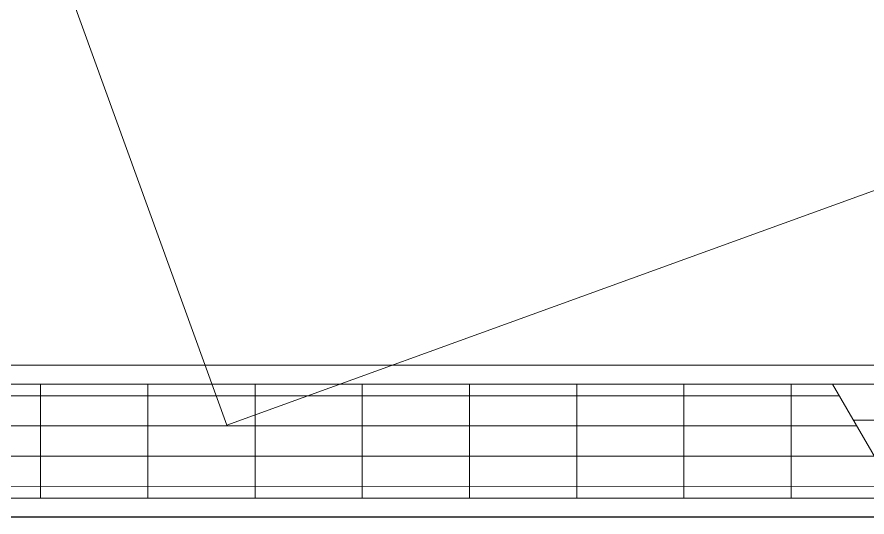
# Model space of a CAD drawing. Extents: x -1439 to 23780, y -1362 to 4476.
# Drawn here: x 8751.6 to 8863.5, y 365 to 430.9 of the extents above; entities that cross this region are included whole.
import ezdxf

# ---------------------------------------------------------------- set-up
doc = ezdxf.new("R2010")
doc.units = 0
doc.header["$MEASUREMENT"] = 0
doc.layers.get('0').update_dxf_attribs({"color": 9, "lineweight": 9})
for name, color, linetype, lineweight in [('Audi$0$04', 8, 'Continuous', 9), ('Audi$0$06D', 8, 'Continuous', 9), ('Audi$0$32', 8, 'Continuous', 9)]:
    doc.layers.add(name, color=color, linetype=linetype, lineweight=lineweight)

# ---------------------------------------------------------------- blocks, each defined once
blk = doc.blocks.new('Audi$0$p-konvektor_audi')
for p, q in [((250, 89.48), (0, 89.47)), ((250, 89.47), (0, 89.48)), ((87.2, 71.95), (87.2, 86.99)), ((101.32, 71.95), (101.32, 86.99)), ((115.44, 71.95), (115.44, 86.99)), ((129.56, 71.95), (129.56, 86.99)), ((143.68, 71.95), (143.68, 86.98)), ((157.8, 71.95), (157.8, 86.98)), ((171.92, 71.94), (171.92, 86.98)), ((186.04, 71.94), (186.04, 86.98)), ((191.48, 71.95), (200.19, 86.99)), ((199.29, 85.44), (2.49, 85.42)), ((196.99, 81.46), (2.49, 81.45)), ((194.68, 77.48), (2.49, 77.47)), ((227.1, 76.72), (194.25, 76.73)), ((192.38, 73.51), (2.49, 73.49)), ((0, 69.47), (250, 69.47))]:
    blk.add_line(p, q)
for points in [[(250, 89.47), (0, 89.47), (0, 69.47), (250, 69.47)], [(247.51, 86.99), (247.51, 71.95), (2.49, 71.95), (2.49, 86.99)]]:
    blk.add_lwpolyline(points, close=True)
blk = doc.blocks.new('Audi$0$p-audi_arac')
at = {"layer": 'Audi$0$06D', "lineweight": 0, "flags": 128}
blk.add_lwpolyline([(695.6, 0.8), (-4.4, 0.8), (-4.4, 400.8), (695.6, 400.8)], close=True, dxfattribs=at)

msp = doc.modelspace()

# ---------------------------------------------------------------- block references
at = {"layer": 'Audi$0$04', "xscale": -1, "rotation": 19.9319625242744}
msp.add_blockref('Audi$0$p-audi_arac', (9433.43, 613.51), dxfattribs=at)
at = {"layer": 'Audi$0$32', "xscale": -1, "rotation": 180}
msp.add_blockref('Audi$0$p-konvektor_audi', (8667.5, 454.48), dxfattribs=at)

doc.saveas('drawing.dxf')
